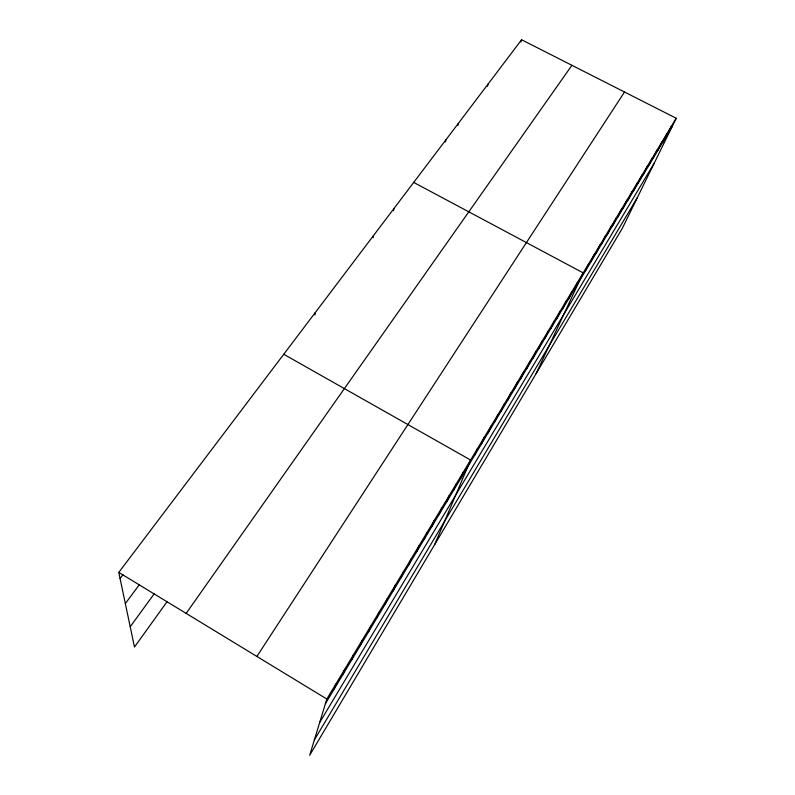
<?xml version="1.0" encoding="UTF-8"?>
<svg xmlns="http://www.w3.org/2000/svg" width="795" height="795" viewBox="0 0 795 795"><rect width="100%" height="100%" fill="white"/><g stroke="black" fill="none" stroke-linecap="round" stroke-linejoin="round"><path stroke-width="1.19" d="M314.919 314.979L315.217 312.644M373.153 237.645L373.551 235.509M393.535 210.655L393.982 208.489M445.409 141.997L445.965 139.751M457.761 125.64L458.347 123.384M487.434 86.367L488.07 84.081M520.894 42.065L521.59 39.75L676.207 118.256L622.296 228.364L309.682 755.25L326.834 699.024L676.207 118.256M334.337 688.828L335.858 684.018M343.122 674.21L344.742 669.251M351.768 659.81L353.497 654.702M360.294 645.62L362.123 640.363M368.701 631.637L370.619 626.241M376.979 617.864L378.986 612.329M385.138 604.289L387.235 598.615M393.177 590.904L395.363 585.11M401.107 577.707L403.373 571.794M408.918 564.698L411.273 558.666M416.63 551.879L419.054 545.718M424.222 539.229L426.736 532.968M431.725 526.757L434.299 520.387M439.108 514.454L441.762 507.975M446.402 502.321L449.125 495.742M453.597 490.356L456.38 483.678M460.693 478.54L463.545 471.773M434.676 544.575L470.6 460.037L283.745 354.272M474.595 455.396L477.576 448.45M481.412 444.057L484.453 437.021M488.14 432.858L491.231 425.742M494.778 421.807L497.928 414.612M501.337 410.906L504.537 403.631M507.806 400.133L511.056 392.79M514.196 389.5L517.495 382.087M520.496 379.006L523.855 371.523M526.727 368.651L530.126 361.099M532.869 358.416L536.317 350.794M538.94 348.309L542.438 340.628M544.943 338.332L548.48 330.591M550.865 328.474L554.443 320.673M556.719 318.735L560.336 310.875M562.492 309.116L566.149 301.206M568.206 299.616L571.903 291.656M573.851 290.225L577.577 282.215M536.078 373.68L583.192 272.884L413.698 182.423M585.1 271.502L588.896 263.393M590.705 262.171L594.541 254.022M596.24 252.959L600.106 244.761M601.706 243.856L605.611 235.608M607.112 234.863L611.047 226.575M612.458 225.969L616.423 217.641M617.735 217.184L621.73 208.817M622.952 208.499L626.977 200.102M628.11 199.923L632.164 191.486M633.208 191.436L637.282 182.969M638.246 183.049L642.35 174.542M643.225 174.761L647.349 166.225M648.154 166.572L652.298 158.006M653.013 158.463L657.197 149.867M657.833 150.454L662.026 141.838M662.593 142.534L666.806 133.888M667.293 134.703L671.537 126.027M314.333 740.006L637.431 197.458M319.65 722.566L654.265 163.074M325.413 703.664L671.954 126.962M256.884 656.451L624.502 92.001M186.159 613.402L571.933 65.309M166.94 601.865L134.474 647.051L118.793 572.4L521.59 39.75M130.211 626.748L154.379 593.577M125.342 603.584L139.324 584.693M120.075 578.541L122.987 574.676M118.793 572.4L326.834 699.024"/></g></svg>
